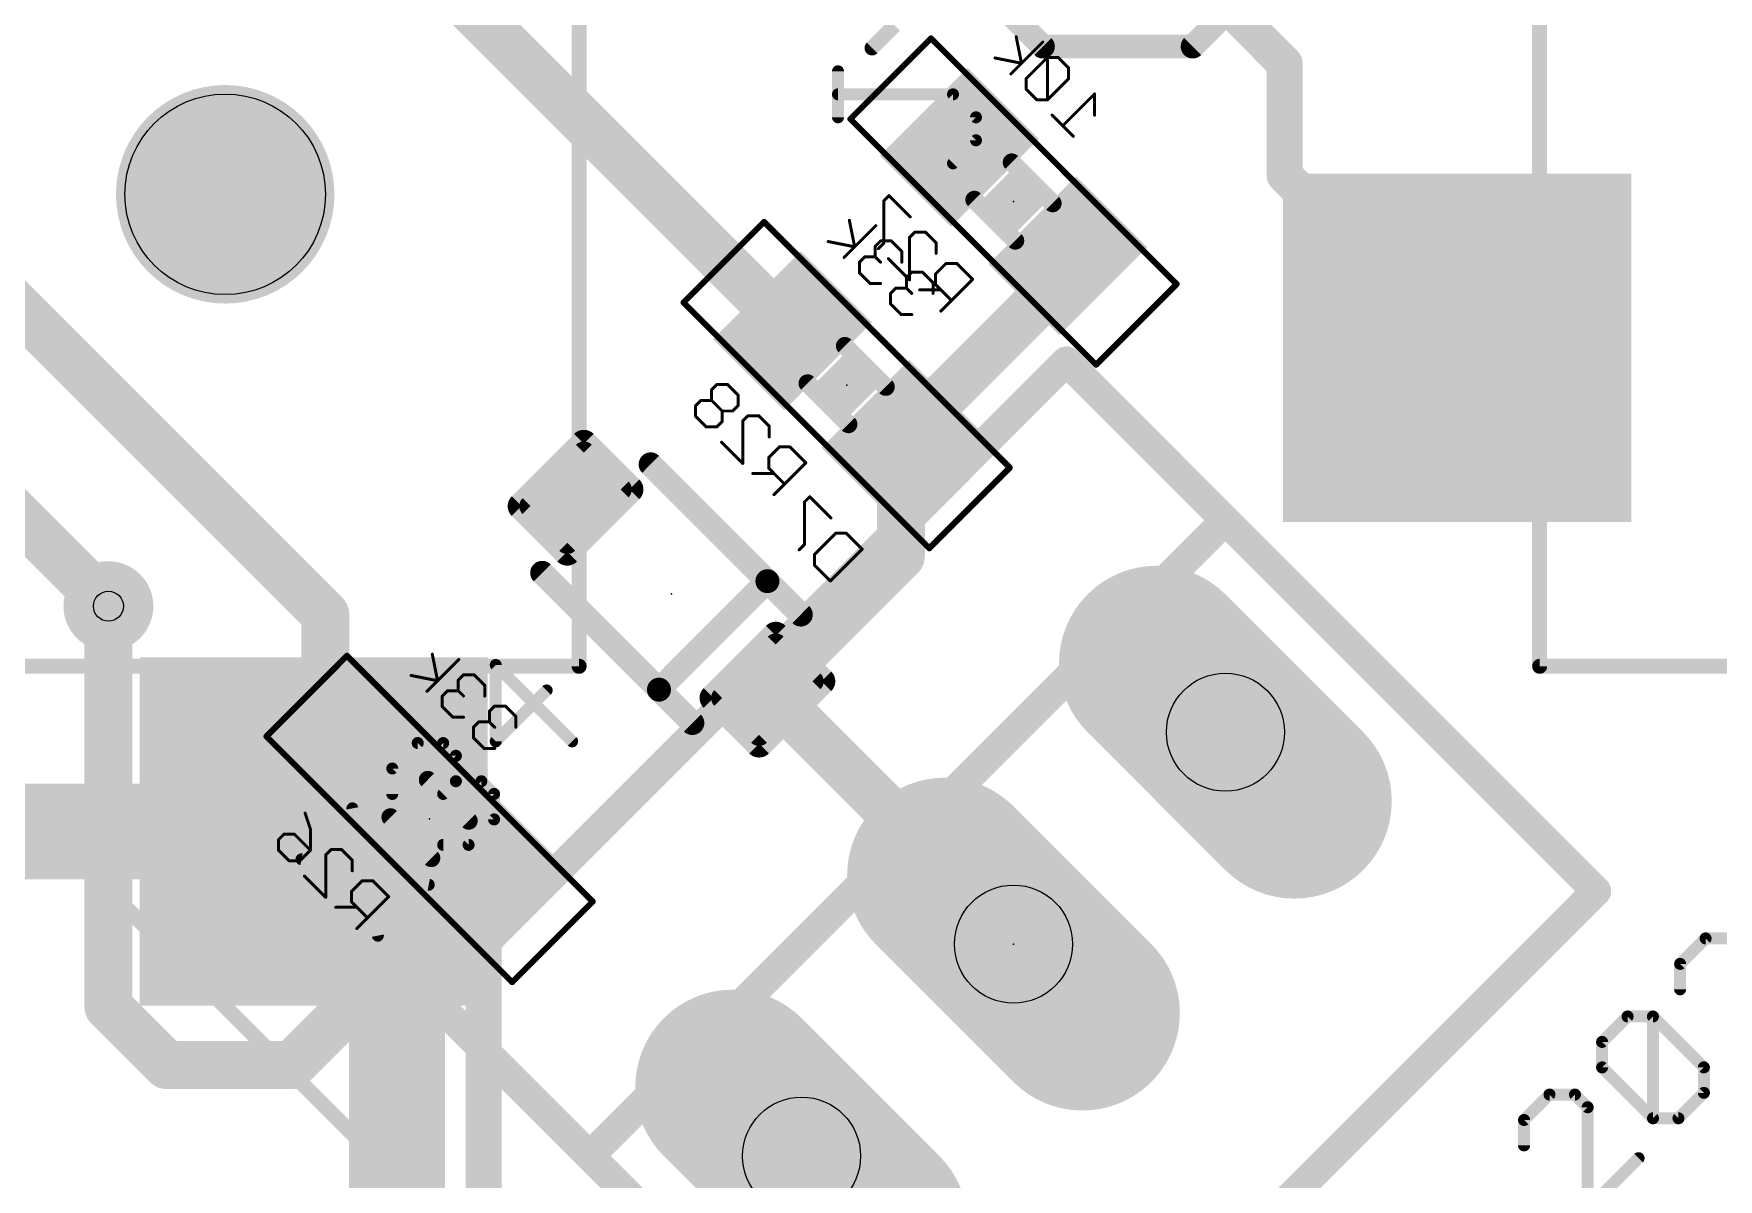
# Model space of a CAD drawing. Extents: x -76 to 580, y -41 to 95.
# Drawn here: x 96.66 to 110.94, y 14.09 to 23.8 of the extents above; entities that cross this region are included whole.
import ezdxf

# ---------------------------------------------------------------- set-up
doc = ezdxf.new("R2010")
doc.units = 0
for name, color, linetype in [('1', 22, 'CONTINUOUS'), ('16', 175, 'CONTINUOUS'), ('17', 82, 'CONTINUOUS'), ('18', 82, 'CONTINUOUS'), ('20', 7, 'CONTINUOUS'), ('21', 32, 'CONTINUOUS'), ('23', 7, 'CONTINUOUS'), ('24', 7, 'CONTINUOUS'), ('25', 253, 'CONTINUOUS'), ('26', 253, 'CONTINUOUS'), ('27', 253, 'CONTINUOUS'), ('28', 253, 'CONTINUOUS'), ('29', 253, 'CONTINUOUS'), ('30', 253, 'CONTINUOUS'), ('31', 253, 'CONTINUOUS'), ('32', 253, 'CONTINUOUS'), ('36', 253, 'CONTINUOUS'), ('40', 175, 'CONTINUOUS'), ('44', 253, 'CONTINUOUS'), ('51', 53, 'CONTINUOUS'), ('52', 253, 'CONTINUOUS')]:
    doc.layers.add(name, color=color, linetype=linetype)

# ---------------------------------------------------------------- blocks, each defined once
blk = doc.blocks.new('RECT100800X132800R30')
at = {"const_width": 0.0945}
blk.add_lwpolyline([(0.2677, -0.3205), (0.2677, 0.3205, 0.4142), (0.2205, 0.3678), (-0.2205, 0.3678, 0.4142), (-0.2677, 0.3205), (-0.2677, -0.3205, 0.4142), (-0.2205, -0.3678), (0.2205, -0.3678, 0.4142)], format="xyb", close=True, dxfattribs=at)
blk.add_solid([(-0.2441, -0.3441), (0.2441, -0.3441), (-0.2441, 0.3441), (0.2441, 0.3441)])
blk = doc.blocks.new('RECT125184X157184R30')
at = {"const_width": 0.1174}
blk.add_lwpolyline([(0.3325, -0.3738), (0.3325, 0.3738, 0.4142), (0.2738, 0.4325), (-0.2738, 0.4325, 0.4142), (-0.3325, 0.3738), (-0.3325, -0.3738, 0.4142), (-0.2738, -0.4325), (0.2738, -0.4325, 0.4142)], format="xyb", close=True, dxfattribs=at)
blk.add_solid([(-0.2992, -0.3992), (0.2992, -0.3992), (-0.2992, 0.3992), (0.2992, 0.3992)])
blk = doc.blocks.new('RECT')
blk.add_solid([(-0.5, -0.5), (0.5, -0.5), (-0.5, 0.5), (0.5, 0.5)])
blk = doc.blocks.new('LONGP100')
at = {"const_width": 1}
blk.add_lwpolyline([(-0.5, 0), (0.5, 0)], dxfattribs=at)
at = {"const_width": 0.5}
for points in [[(-0.5, 0.25, 1), (-0.5, -0.25)], [(0.5, -0.25, 1), (0.5, 0.25)]]:
    blk.add_lwpolyline(points, format="xyb", dxfattribs=at)
blk = doc.blocks.new('ROUNDV')
at = {"const_width": 0.5}
blk.add_lwpolyline([(0, -0.25, 1), (0, 0.25, 1), (0, -0.25)], format="xyb", dxfattribs=at)

msp = doc.modelspace()

# ---------------------------------------------------------------- linework, layer by layer
at = {"layer": '1'}
for points, const_width in [([(107.2681, 23.5494), (105.8539, 24.9637)], 0.3048), ([(107.2681, 22.603), (107.2681, 23.5494)], 0.3048), ([(108.73, 21.1411), (107.2681, 22.603)], 0.3048), ([(97.2979, 18.9505), (95.2949, 20.9534)], 0.4064), ([(99.0378, 17.0411), (94.8232, 17.0411)], 0.8128), ([(99.7449, 17.0411), (99.0378, 17.0411)], 0.8128), ([(99.7449, 13.5336), (99.7449, 17.0411)], 0.8128)]:
    msp.add_lwpolyline(points, dxfattribs=dict(at, const_width=const_width))
for points, const_width in [([(107.3443, 23.5494, 1), (107.1919, 23.5494)], 0.1524), ([(107.2142, 23.4956, 1), (107.322, 23.6033)], 0.1524), ([(107.322, 22.6569, 1), (107.2142, 22.5491)], 0.1524), ([(107.1919, 22.603, 1), (107.3443, 22.603)], 0.1524), ([(108.6761, 21.0872, 1), (108.7839, 21.195)], 0.1524), ([(97.226, 18.8786, 1), (97.3697, 19.0223)], 0.2032), ([(99.0378, 17.2443, 1), (99.0378, 16.8379)], 0.4064), ([(99.0378, 16.8379, 1), (99.0378, 17.2443)], 0.4064), ([(99.9481, 17.0411, 1), (99.5417, 17.0411)], 0.4064), ([(99.7449, 16.8379, 1), (99.7449, 17.2443)], 0.4064)]:
    msp.add_lwpolyline(points, format="xyb", dxfattribs=dict(at, const_width=const_width))
at = {"layer": '16'}
for points, const_width in [([(99.1364, 18.8798), (91.2804, 26.7357)], 0.4064), ([(99.4899, 24.8902), (103.0962, 21.2839)], 0.4064), ([(105.4296, 21.7789), (105.4296, 21.9203)], 0.4064), ([(104.0154, 20.3647), (105.4296, 21.7789)], 0.4064), ([(104.0154, 19.3747), (104.0154, 20.3647)], 0.4064), ([(102.884, 18.2433), (104.0154, 19.3747)], 0.4064), ([(97.2979, 15.5563), (97.2979, 18.9505)], 0.4064), ([(99.1364, 18.0312), (99.1364, 18.8798)], 0.4064), ([(104.97, 16.1574), (102.884, 18.2433)], 0.4064), ([(99.5606, 17.607), (99.1364, 18.0312)], 0.4064), ([(100.4799, 16.6877), (98.8535, 15.0614)], 0.4064), ([(100.4799, 6.0104), (100.4799, 16.6877)], 0.3048), ([(104.97, 16.0867), (104.97, 16.1574)], 0.4064), ([(97.7929, 15.0614), (97.2979, 15.5563)], 0.4064), ([(98.8535, 15.0614), (97.7929, 15.0614)], 0.4064), ([(101.2577, 12.3744), (103.1739, 14.2906)], 0.3048)]:
    msp.add_lwpolyline(points, dxfattribs=dict(at, const_width=const_width))
for points, const_width in [([(105.5312, 21.9203, 1), (105.328, 21.9203)], 0.2032), ([(105.328, 21.7789, 1), (105.5312, 21.7789)], 0.2032), ([(105.5015, 21.707, 1), (105.3578, 21.8507)], 0.2032), ([(103.0243, 21.2121, 1), (103.168, 21.3558)], 0.2032), ([(104.117, 20.3647, 1), (103.9138, 20.3647)], 0.2032), ([(103.9436, 20.4365, 1), (104.0873, 20.2928)], 0.2032), ([(104.0872, 19.3029, 1), (103.9436, 19.4466)], 0.2032), ([(103.9138, 19.3747, 1), (104.117, 19.3747)], 0.2032), ([(97.3995, 18.9505, 1), (97.1963, 18.9505)], 0.2032), ([(99.238, 18.8798, 1), (99.0348, 18.8798)], 0.2032), ([(99.0645, 18.8079, 1), (99.2082, 18.9516)], 0.2032), ([(102.9559, 18.3152, 1), (102.8122, 18.1715)], 0.2032), ([(102.8122, 18.3152, 1), (102.9559, 18.1715)], 0.2032), ([(99.2082, 18.1031, 1), (99.0645, 17.9594)], 0.2032), ([(99.0348, 18.0312, 1), (99.238, 18.0312)], 0.2032), ([(99.4888, 17.5351, 1), (99.6325, 17.6788)], 0.2032), ([(100.5517, 16.6159, 1), (100.408, 16.7596)], 0.2032), ([(100.5561, 16.6877, 1), (100.4037, 16.6877)], 0.1524), ([(105.0716, 16.1574, 1), (104.8684, 16.1574)], 0.2032), ([(104.8982, 16.0855, 1), (105.0418, 16.2292)], 0.2032), ([(104.8684, 16.0867, 1), (105.0716, 16.0867)], 0.2032), ([(97.3697, 15.6282, 1), (97.226, 15.4845)], 0.2032), ([(97.1963, 15.5563, 1), (97.3995, 15.5563)], 0.2032), ([(97.7929, 15.163, 1), (97.7929, 14.9598)], 0.2032), ([(97.721, 14.9895, 1), (97.8647, 15.1332)], 0.2032), ([(98.7817, 15.1332, 1), (98.9254, 14.9895)], 0.2032), ([(98.8535, 14.9598, 1), (98.8535, 15.163)], 0.2032), ([(103.2278, 14.2367, 1), (103.1201, 14.3445)], 0.1524)]:
    msp.add_lwpolyline(points, format="xyb", dxfattribs=dict(at, const_width=const_width))
at = {"layer": '20'}
msp.add_circle((98.2878, 22.4411), 0.85, dxfattribs=at)
at = {"layer": '21', "const_width": 0.254}
for points in [[(100.0309, 15.6377), (105.419, 21.0258)], [(105.419, 21.0258), (106.7661, 19.6788)], [(101.3779, 14.2906), (106.7661, 19.6788)], [(106.7661, 19.6788), (109.9091, 16.5357)], [(109.9091, 16.5357), (104.521, 11.1475)], [(101.3779, 14.2906), (100.0309, 15.6377)], [(104.521, 11.1475), (101.3779, 14.2906)]]:
    msp.add_lwpolyline(points, dxfattribs=at)
at = {"layer": '21', "const_width": 0.127}
for points in [[(105.4639, 21.0707, 1), (105.3741, 20.9809)], [(105.4639, 20.9809, 1), (105.3741, 21.0707)], [(106.811, 19.7237, 1), (106.7211, 19.6339)], [(106.811, 19.6339, 1), (106.7211, 19.7237)], [(106.7211, 19.6339, 1), (106.811, 19.7237)], [(109.954, 16.4908, 1), (109.8642, 16.5806)], [(109.8642, 16.4908, 1), (109.954, 16.5806)], [(100.0758, 15.6826, 1), (99.986, 15.5928)], [(99.986, 15.6826, 1), (100.0758, 15.5928)], [(101.4228, 14.3355, 1), (101.333, 14.2457)], [(101.333, 14.3355, 1), (101.4228, 14.2457)], [(101.333, 14.2457, 1), (101.4228, 14.3355)]]:
    msp.add_lwpolyline(points, format="xyb", dxfattribs=at)
at = {"layer": '23'}
msp.add_point((104.97, 16.0867), dxfattribs=at)
at = {"layer": '24'}
for p in [(104.97, 22.3799), (103.5558, 20.8243), (102.0709, 19.0565), (100.0203, 17.1473)]:
    msp.add_point(p, dxfattribs=at)
at = {"layer": '25'}
for points, const_width in [([(103.7709, 23.681), (103.9616, 23.8716)], 0.127), ([(103.4826, 23.0935), (103.4826, 23.4833)], 0.1016), ([(104.4571, 23.2884), (103.4826, 23.2884)], 0.1016), ([(104.652, 23.0935), (104.4571, 23.2884)], 0.1016), ([(104.652, 22.8986), (104.652, 23.0935)], 0.1016), ([(104.4571, 22.7037), (104.652, 22.8986)], 0.1016), ([(101.2284, 17.8051), (100.5813, 18.4522)], 0.1016), ([(100.5813, 18.4522), (100.5813, 17.8051)], 0.1016), ([(100.5813, 17.8051), (101.0127, 18.2365)], 0.1016), ([(99.7041, 17.575), (99.9198, 17.7907)], 0.1016), ([(99.9198, 17.7907), (100.1355, 17.7907)], 0.1016), ([(100.1355, 17.7907), (100.2434, 17.6829)], 0.1016), ([(100.2434, 17.6829), (100.2434, 17.4672)], 0.1016), ([(99.7041, 17.3593), (99.7041, 17.575)], 0.1016), ([(100.2434, 17.4672), (100.1355, 17.3593)], 0.1016), ([(100.2434, 17.4672), (100.4591, 17.4672)], 0.1016), ([(100.4591, 17.4672), (100.5669, 17.3593)], 0.1016), ([(99.3661, 17.2371), (99.5818, 16.1585)], 0.1016), ([(100.5669, 17.3593), (100.5669, 17.1436)], 0.1016), ([(100.5669, 17.1436), (100.3512, 16.9279)], 0.1016), ([(98.9347, 16.8056), (100.0133, 16.5899)], 0.1016), ([(100.3512, 16.9279), (100.1355, 16.9279)], 0.1016)]:
    msp.add_lwpolyline(points, dxfattribs=dict(at, const_width=const_width))
for points, const_width in [([(103.7485, 23.7034, 1), (103.7934, 23.6585)], 0.0635), ([(103.508, 23.4833, 1), (103.4572, 23.4833)], 0.0508), ([(103.4826, 23.3138, 1), (103.4826, 23.263)], 0.0508), ([(104.4751, 23.3064, 1), (104.4392, 23.2705)], 0.0508), ([(104.4571, 23.263, 1), (104.4571, 23.3138)], 0.0508), ([(104.6774, 23.0935, 1), (104.6266, 23.0935)], 0.0508), ([(104.6341, 23.0756, 1), (104.67, 23.1115)], 0.0508), ([(103.4572, 23.0935, 1), (103.508, 23.0935)], 0.0508), ([(104.6266, 22.8986, 1), (104.6774, 22.8986)], 0.0508), ([(104.67, 22.8807, 1), (104.6341, 22.9166)], 0.0508), ([(104.4392, 22.7217, 1), (104.4751, 22.6858)], 0.0508), ([(100.5993, 18.4702, 1), (100.5633, 18.4343)], 0.0508), ([(100.6067, 18.4522, 1), (100.5559, 18.4522)], 0.0508), ([(101.0307, 18.2186, 1), (100.9948, 18.2545)], 0.0508), ([(99.9198, 17.8161, 1), (99.9198, 17.7653)], 0.0508), ([(99.9377, 17.7728, 1), (99.9018, 17.8087)], 0.0508), ([(100.1535, 17.8087, 1), (100.1175, 17.7728)], 0.0508), ([(100.1355, 17.7653, 1), (100.1355, 17.8161)], 0.0508), ([(100.2688, 17.6829, 1), (100.218, 17.6829)], 0.0508), ([(100.2254, 17.6649, 1), (100.2613, 17.7008)], 0.0508), ([(100.5633, 17.8231, 1), (100.5993, 17.7871)], 0.0508), ([(100.5559, 17.8051, 1), (100.6067, 17.8051)], 0.0508), ([(101.2105, 17.7871, 1), (101.2464, 17.8231)], 0.0508), ([(99.7295, 17.575, 1), (99.6787, 17.575)], 0.0508), ([(99.6861, 17.593, 1), (99.722, 17.5571)], 0.0508), ([(100.2434, 17.4926, 1), (100.2434, 17.4418)], 0.0508), ([(100.218, 17.4672, 1), (100.2688, 17.4672)], 0.0508), ([(100.2613, 17.4492, 1), (100.2254, 17.4851)], 0.0508), ([(100.477, 17.4851, 1), (100.4411, 17.4492)], 0.0508), ([(100.4591, 17.4418, 1), (100.4591, 17.4926)], 0.0508), ([(99.391, 17.242, 1), (99.3412, 17.2321)], 0.0508), ([(99.6787, 17.3593, 1), (99.7295, 17.3593)], 0.0508), ([(100.1175, 17.3773, 1), (100.1535, 17.3413)], 0.0508), ([(100.5923, 17.3593, 1), (100.5415, 17.3593)], 0.0508), ([(100.549, 17.3413, 1), (100.5849, 17.3773)], 0.0508), ([(100.5415, 17.1436, 1), (100.5923, 17.1436)], 0.0508), ([(100.5849, 17.1256, 1), (100.549, 17.1616)], 0.0508), ([(98.9397, 16.8306, 1), (98.9297, 16.7807)], 0.0508), ([(100.1355, 16.9533, 1), (100.1355, 16.9025)], 0.0508), ([(100.3332, 16.9458, 1), (100.3692, 16.9099)], 0.0508), ([(100.3512, 16.9025, 1), (100.3512, 16.9533)], 0.0508), ([(100.0083, 16.565, 1), (100.0182, 16.6148)], 0.0508), ([(99.5569, 16.1535, 1), (99.6068, 16.1635)], 0.0508)]:
    msp.add_lwpolyline(points, format="xyb", dxfattribs=dict(at, const_width=const_width))
at = {"layer": '26', "const_width": 0.0254}
for points in [[(103.9146, 22.43), (103.8697, 22.3851)], [(104.0943, 22.2502), (103.9146, 22.43)], [(103.8697, 22.3851), (103.8697, 22.0256)], [(103.8697, 22.0256), (103.8247, 21.9806)], [(104.0893, 22.0755), (104.1343, 22.1205)], [(104.0893, 21.716), (104.0893, 22.0755)], [(104.1343, 22.1205), (104.2241, 22.1205)], [(104.2241, 22.1205), (104.314, 22.0306)], [(104.314, 22.0306), (104.314, 21.9407)], [(103.9096, 21.8958), (104.0893, 21.716)], [(104.3989, 21.8559), (104.309, 21.766)], [(104.4887, 21.8559), (104.3989, 21.8559)], [(104.6236, 21.721), (104.4887, 21.8559)], [(104.309, 21.766), (104.309, 21.6761)], [(104.3539, 21.4514), (104.6236, 21.721)], [(104.3539, 21.6312), (104.1742, 21.6312)], [(104.309, 21.6761), (104.4438, 21.5413)], [(102.3206, 20.6946), (102.2757, 20.6497)], [(102.4105, 20.6946), (102.3206, 20.6946)], [(102.4554, 20.8294), (102.4105, 20.7845)], [(102.4105, 20.7845), (102.4105, 20.6946)], [(102.5004, 20.6047), (102.4105, 20.6946)], [(102.5453, 20.8294), (102.4554, 20.8294)], [(102.6352, 20.7396), (102.5453, 20.8294)], [(102.6352, 20.6497), (102.6352, 20.7396)], [(102.2757, 20.6497), (102.2757, 20.5598)], [(102.2757, 20.5598), (102.3656, 20.4699)], [(102.5004, 20.5149), (102.5004, 20.6047)], [(102.5004, 20.6047), (102.5903, 20.6047)], [(102.5903, 20.6047), (102.6352, 20.6497)], [(102.6751, 20.5199), (102.72, 20.5648)], [(102.72, 20.5648), (102.8099, 20.5648)], [(102.8099, 20.5648), (102.8998, 20.4749)], [(102.3656, 20.4699), (102.4554, 20.4699)], [(102.4554, 20.4699), (102.5004, 20.5149)], [(102.6751, 20.1604), (102.6751, 20.5199)], [(102.8998, 20.4749), (102.8998, 20.3851)], [(102.4953, 20.3401), (102.6751, 20.1604)], [(102.9846, 20.3002), (102.8948, 20.2103)], [(103.0745, 20.3002), (102.9846, 20.3002)], [(103.2093, 20.1654), (103.0745, 20.3002)], [(102.8948, 20.2103), (102.8948, 20.1205)], [(102.9397, 19.8958), (103.2093, 20.1654)], [(102.9397, 20.0755), (102.7599, 20.0755)], [(102.8948, 20.1205), (103.0296, 19.9856)], [(103.2432, 19.8783), (103.1982, 19.8333)], [(103.4229, 19.6985), (103.2432, 19.8783)], [(103.1982, 19.8333), (103.1982, 19.4738)], [(103.2831, 19.389), (103.4628, 19.5687)], [(103.4628, 19.5687), (103.5527, 19.5687)], [(103.5527, 19.5687), (103.6875, 19.4339)], [(103.1982, 19.4738), (103.1533, 19.4289)], [(103.6875, 19.4339), (103.4179, 19.1643)], [(103.2831, 19.2991), (103.2831, 19.389)], [(103.4179, 19.1643), (103.2831, 19.2991)], [(98.9648, 17.1974), (99.0098, 17.0626)], [(98.7401, 16.9727), (98.7851, 17.0177)], [(98.7851, 17.0177), (98.875, 17.0177)], [(98.875, 17.0177), (99.0098, 16.8828)], [(99.0098, 17.0626), (99.0098, 16.8828)], [(98.7401, 16.8828), (98.7401, 16.9727)], [(98.83, 16.793), (98.7401, 16.8828)], [(99.0098, 16.8828), (98.9199, 16.793)], [(99.1396, 16.8429), (99.1845, 16.8879)], [(99.1396, 16.4834), (99.1396, 16.8429)], [(99.1845, 16.8879), (99.2744, 16.8879)], [(99.2744, 16.8879), (99.3643, 16.798)], [(98.9199, 16.793), (98.83, 16.793)], [(99.3643, 16.798), (99.3643, 16.7081)], [(98.9598, 16.6632), (99.1396, 16.4834)], [(99.4491, 16.6233), (99.3592, 16.5334)], [(99.539, 16.6233), (99.4491, 16.6233)], [(99.6738, 16.4885), (99.539, 16.6233)], [(99.3592, 16.5334), (99.3592, 16.4435)], [(99.3592, 16.4435), (99.494, 16.3087)], [(99.4042, 16.2188), (99.6738, 16.4885)], [(99.4042, 16.3986), (99.2244, 16.3986)]]:
    msp.add_lwpolyline(points, dxfattribs=at)
at = {"layer": '26', "const_width": 0.0127}
for points in [[(103.9191, 22.4345, 1), (103.9101, 22.4255)], [(103.9191, 22.4255, 1), (103.9101, 22.4345)], [(103.876, 22.3851, 1), (103.8633, 22.3851)], [(103.8652, 22.3896, 1), (103.8741, 22.3806)], [(104.0899, 22.2458, 1), (104.0988, 22.2547)], [(103.8202, 21.9851, 1), (103.8292, 21.9761)], [(103.8633, 22.0256, 1), (103.876, 22.0256)], [(103.8741, 22.0211, 1), (103.8652, 22.03)], [(104.0848, 22.08, 1), (104.0938, 22.071)], [(104.0957, 22.0755, 1), (104.083, 22.0755)], [(104.1343, 22.1268, 1), (104.1343, 22.1141)], [(104.1387, 22.116, 1), (104.1298, 22.125)], [(104.2286, 22.125, 1), (104.2196, 22.116)], [(104.2241, 22.1141, 1), (104.2241, 22.1268)], [(104.3204, 22.0306, 1), (104.3077, 22.0306)], [(104.3095, 22.0261, 1), (104.3185, 22.0351)], [(103.914, 21.9003, 1), (103.9051, 21.8913)], [(104.3077, 21.9407, 1), (104.3204, 21.9407)], [(104.3989, 21.8622, 1), (104.3989, 21.8495)], [(104.4033, 21.8514, 1), (104.3944, 21.8603)], [(104.4932, 21.8603, 1), (104.4842, 21.8514)], [(104.4887, 21.8495, 1), (104.4887, 21.8622)], [(104.083, 21.716, 1), (104.0957, 21.716)], [(104.0848, 21.7115, 1), (104.0938, 21.7205)], [(104.3153, 21.766, 1), (104.3026, 21.766)], [(104.3045, 21.7705, 1), (104.3135, 21.7615)], [(104.628, 21.7166, 1), (104.6191, 21.7255)], [(104.6191, 21.7166, 1), (104.628, 21.7255)], [(104.1742, 21.6375, 1), (104.1742, 21.6248)], [(104.3135, 21.6806, 1), (104.3045, 21.6716)], [(104.3026, 21.6761, 1), (104.3153, 21.6761)], [(104.3539, 21.6248, 1), (104.3539, 21.6375)], [(104.3494, 21.4559, 1), (104.3584, 21.4469)], [(104.4393, 21.5368, 1), (104.4483, 21.5458)], [(102.3206, 20.701, 1), (102.3206, 20.6883)], [(102.3251, 20.6901, 1), (102.3161, 20.6991)], [(102.4168, 20.7845, 1), (102.4041, 20.7845)], [(102.406, 20.789, 1), (102.415, 20.78)], [(102.415, 20.6991, 1), (102.406, 20.6901)], [(102.4105, 20.6883, 1), (102.4105, 20.701)], [(102.4554, 20.8358, 1), (102.4554, 20.8231)], [(102.4599, 20.8249, 1), (102.4509, 20.8339)], [(102.5498, 20.8339, 1), (102.5408, 20.8249)], [(102.5453, 20.8231, 1), (102.5453, 20.8358)], [(102.6415, 20.7396, 1), (102.6288, 20.7396)], [(102.6307, 20.7351, 1), (102.6397, 20.744)], [(102.282, 20.6497, 1), (102.2693, 20.6497)], [(102.2712, 20.6542, 1), (102.2802, 20.6452)], [(102.2802, 20.5643, 1), (102.2712, 20.5553)], [(102.2693, 20.5598, 1), (102.282, 20.5598)], [(102.4041, 20.6946, 1), (102.4168, 20.6946)], [(102.5004, 20.6111, 1), (102.5004, 20.5984)], [(102.5067, 20.6047, 1), (102.494, 20.6047)], [(102.4959, 20.6002, 1), (102.5049, 20.6092)], [(102.5858, 20.6092, 1), (102.5947, 20.6002)], [(102.5903, 20.5984, 1), (102.5903, 20.6111)], [(102.6288, 20.6497, 1), (102.6415, 20.6497)], [(102.6397, 20.6452, 1), (102.6307, 20.6542)], [(102.72, 20.5712, 1), (102.72, 20.5585)], [(102.7245, 20.5603, 1), (102.7156, 20.5693)], [(102.8144, 20.5693, 1), (102.8054, 20.5603)], [(102.8099, 20.5585, 1), (102.8099, 20.5712)], [(102.3656, 20.4763, 1), (102.3656, 20.4636)], [(102.3611, 20.4654, 1), (102.37, 20.4744)], [(102.4509, 20.4744, 1), (102.4599, 20.4654)], [(102.4554, 20.4636, 1), (102.4554, 20.4763)], [(102.494, 20.5149, 1), (102.5067, 20.5149)], [(102.5049, 20.5104, 1), (102.4959, 20.5193)], [(102.6706, 20.5244, 1), (102.6796, 20.5154)], [(102.6814, 20.5199, 1), (102.6688, 20.5199)], [(102.9061, 20.4749, 1), (102.8935, 20.475)], [(102.8953, 20.4705, 1), (102.9043, 20.4794)], [(102.4998, 20.3446, 1), (102.4909, 20.3356)], [(102.8934, 20.3851, 1), (102.9061, 20.3851)], [(102.9846, 20.3066, 1), (102.9846, 20.2939)], [(102.9891, 20.2957, 1), (102.9802, 20.3047)], [(103.079, 20.3047, 1), (103.07, 20.2957)], [(103.0745, 20.2939, 1), (103.0745, 20.3066)], [(102.6688, 20.1604, 1), (102.6814, 20.1604)], [(102.6706, 20.1559, 1), (102.6796, 20.1649)], [(102.9011, 20.2103, 1), (102.8884, 20.2103)], [(102.8903, 20.2148, 1), (102.8993, 20.2059)], [(103.2138, 20.1609, 1), (103.2049, 20.1699)], [(103.2049, 20.1609, 1), (103.2138, 20.1699)], [(102.7599, 20.0819, 1), (102.7599, 20.0692)], [(102.8993, 20.125, 1), (102.8903, 20.116)], [(102.8884, 20.1205, 1), (102.9011, 20.1205)], [(102.9397, 20.0692, 1), (102.9397, 20.0819)], [(103.0251, 19.9812, 1), (103.0341, 19.9901)], [(102.9352, 19.9003, 1), (102.9442, 19.8913)], [(103.2477, 19.8828, 1), (103.2387, 19.8738)], [(103.2477, 19.8738, 1), (103.2387, 19.8828)], [(103.2046, 19.8333, 1), (103.1919, 19.8333)], [(103.1938, 19.8378, 1), (103.2027, 19.8289)], [(103.4184, 19.694, 1), (103.4274, 19.703)], [(103.4628, 19.5751, 1), (103.4628, 19.5624)], [(103.4673, 19.5642, 1), (103.4584, 19.5732)], [(103.5572, 19.5732, 1), (103.5482, 19.5642)], [(103.5527, 19.5624, 1), (103.5527, 19.5751)], [(103.1488, 19.4334, 1), (103.1578, 19.4244)], [(103.1919, 19.4738, 1), (103.2046, 19.4738)], [(103.2027, 19.4693, 1), (103.1938, 19.4783)], [(103.692, 19.4294, 1), (103.6831, 19.4384)], [(103.6831, 19.4294, 1), (103.692, 19.4384)], [(103.2894, 19.389, 1), (103.2767, 19.389)], [(103.2786, 19.3935, 1), (103.2876, 19.3845)], [(103.2876, 19.3036, 1), (103.2786, 19.2946)], [(103.2767, 19.2991, 1), (103.2894, 19.2991)], [(103.4134, 19.1688, 1), (103.4224, 19.1598)], [(103.4134, 19.1598, 1), (103.4224, 19.1688)], [(98.9709, 17.1994, 1), (98.9588, 17.1954)], [(98.7851, 17.024, 1), (98.7851, 17.0113)], [(98.7896, 17.0132, 1), (98.7806, 17.0221)], [(98.8795, 17.0221, 1), (98.8705, 17.0132)], [(98.875, 17.0113, 1), (98.875, 17.024)], [(99.0161, 17.0626, 1), (99.0034, 17.0626)], [(99.0038, 17.0606, 1), (99.0158, 17.0646)], [(98.7465, 16.9727, 1), (98.7338, 16.9727)], [(98.7357, 16.9772, 1), (98.7446, 16.9682)], [(98.7446, 16.8873, 1), (98.7357, 16.8783)], [(98.7338, 16.8828, 1), (98.7465, 16.8828)], [(99.0034, 16.8828, 1), (99.0161, 16.8828)], [(99.0143, 16.8783, 1), (99.0053, 16.8873)], [(99.0053, 16.8783, 1), (99.0143, 16.8873)], [(99.1459, 16.8429, 1), (99.1332, 16.8429)], [(99.1351, 16.8474, 1), (99.1441, 16.8384)], [(99.1845, 16.8942, 1), (99.1845, 16.8815)], [(99.189, 16.8834, 1), (99.18, 16.8924)], [(99.2789, 16.8924, 1), (99.2699, 16.8834)], [(99.2744, 16.8815, 1), (99.2744, 16.8942)], [(98.83, 16.7993, 1), (98.83, 16.7866)], [(98.8255, 16.7885, 1), (98.8345, 16.7974)], [(98.9154, 16.7974, 1), (98.9244, 16.7885)], [(98.9199, 16.7866, 1), (98.9199, 16.7993)], [(99.3706, 16.798, 1), (99.3579, 16.798)], [(99.3579, 16.7081, 1), (99.3706, 16.7081)], [(99.3598, 16.7935, 1), (99.3688, 16.8025)], [(98.9643, 16.6677, 1), (98.9553, 16.6587)], [(99.4491, 16.6296, 1), (99.4491, 16.6169)], [(99.4536, 16.6188, 1), (99.4446, 16.6278)], [(99.5435, 16.6278, 1), (99.5345, 16.6188)], [(99.539, 16.6169, 1), (99.539, 16.6296)], [(99.1332, 16.4834, 1), (99.1459, 16.4834)], [(99.1351, 16.4789, 1), (99.1441, 16.4879)], [(99.3547, 16.5379, 1), (99.3637, 16.5289)], [(99.3637, 16.448, 1), (99.3547, 16.439)], [(99.3656, 16.5334, 1), (99.3529, 16.5334)], [(99.3529, 16.4435, 1), (99.3656, 16.4435)], [(99.6783, 16.484, 1), (99.6693, 16.4929)], [(99.6693, 16.484, 1), (99.6783, 16.4929)], [(99.2244, 16.4049, 1), (99.2244, 16.3922)], [(99.4042, 16.3922, 1), (99.4042, 16.4049)], [(99.4896, 16.3042, 1), (99.4985, 16.3132)], [(99.3997, 16.2233, 1), (99.4087, 16.2143)]]:
    msp.add_lwpolyline(points, format="xyb", dxfattribs=at)
at = {"layer": '27', "const_width": 0.1016}
for points in [[(110.6208, 15.9194), (110.8365, 16.1351)], [(110.8365, 16.1351), (111.0522, 16.1351)], [(110.6208, 15.7037), (110.6208, 15.9194)], [(109.9593, 15.2579), (110.175, 15.4736)], [(110.175, 15.4736), (110.3907, 15.4736)], [(110.3907, 15.4736), (110.8222, 15.0422)], [(110.3907, 14.6108), (110.3907, 15.4736)], [(109.9593, 15.0422), (109.9593, 15.2579)], [(110.3907, 14.6108), (109.9593, 15.0422)], [(110.8222, 15.0422), (110.8222, 14.8265)], [(109.5135, 14.8121), (109.2978, 14.5964)], [(109.7292, 14.8121), (109.5135, 14.8121)], [(109.8371, 14.7042), (109.7292, 14.8121)], [(110.8222, 14.8265), (110.6064, 14.6108)], [(109.8371, 13.8414), (109.8371, 14.7042)], [(109.2978, 14.5964), (109.2978, 14.3807)], [(110.6064, 14.6108), (110.3907, 14.6108)], [(110.2685, 14.2728), (109.8371, 13.8414)]]:
    msp.add_lwpolyline(points, dxfattribs=at)
at = {"layer": '27', "const_width": 0.0508}
for points in [[(110.8365, 16.1605, 1), (110.8365, 16.1097)], [(110.8545, 16.1171, 1), (110.8186, 16.1531)], [(110.6462, 15.9194, 1), (110.5954, 15.9194)], [(110.6029, 15.9374, 1), (110.6388, 15.9014)], [(110.5954, 15.7037, 1), (110.6462, 15.7037)], [(110.175, 15.499, 1), (110.175, 15.4482)], [(110.193, 15.4556, 1), (110.1571, 15.4916)], [(110.4087, 15.4916, 1), (110.3728, 15.4556)], [(110.4161, 15.4736, 1), (110.3653, 15.4736)], [(110.3907, 15.4482, 1), (110.3907, 15.499)], [(109.9847, 15.2579, 1), (109.9339, 15.2579)], [(109.9414, 15.2758, 1), (109.9773, 15.2399)], [(109.9339, 15.0422, 1), (109.9847, 15.0422)], [(109.9773, 15.0601, 1), (109.9414, 15.0242)], [(110.8476, 15.0422, 1), (110.7968, 15.0422)], [(110.8042, 15.0242, 1), (110.8401, 15.0601)], [(109.5135, 14.8375, 1), (109.5135, 14.7867)], [(109.5315, 14.7941, 1), (109.4956, 14.83)], [(109.7472, 14.83, 1), (109.7113, 14.7941)], [(109.7292, 14.7867, 1), (109.7292, 14.8375)], [(110.7968, 14.8265, 1), (110.8476, 14.8265)], [(110.8401, 14.8085, 1), (110.8042, 14.8444)], [(109.8625, 14.7042, 1), (109.8117, 14.7042)], [(109.8191, 14.6863, 1), (109.855, 14.7222)], [(109.3232, 14.5964, 1), (109.2724, 14.5964)], [(109.2798, 14.6143, 1), (109.3158, 14.5784)], [(110.3907, 14.6362, 1), (110.3907, 14.5854)], [(110.3653, 14.6108, 1), (110.4161, 14.6108)], [(110.3728, 14.5928, 1), (110.4087, 14.6287)], [(110.5885, 14.6287, 1), (110.6244, 14.5928)], [(110.6064, 14.5854, 1), (110.6064, 14.6362)], [(109.2724, 14.3807, 1), (109.3232, 14.3807)], [(110.2865, 14.2549, 1), (110.2505, 14.2908)]]:
    msp.add_lwpolyline(points, format="xyb", dxfattribs=at)
at = {"layer": '28', "const_width": 0.0254}
for points in [[(104.948, 23.4616), (105.2177, 23.7312)], [(105.0379, 23.5514), (104.993, 23.7761)], [(104.8132, 23.5964), (105.0379, 23.5514)], [(105.2576, 23.6014), (105.0778, 23.4216)], [(105.3475, 23.6014), (105.2576, 23.6014)], [(105.2576, 23.2419), (105.2576, 23.6014)], [(105.4373, 23.5115), (105.3475, 23.6014)], [(105.0778, 23.4216), (105.0778, 23.3318)], [(105.2576, 23.2419), (105.4373, 23.4216)], [(105.4373, 23.4216), (105.4373, 23.5115)], [(105.0778, 23.3318), (105.1677, 23.2419)], [(105.657, 23.2919), (105.3874, 23.0222)], [(105.657, 23.1121), (105.657, 23.2919)], [(105.1677, 23.2419), (105.2576, 23.2419)], [(105.4772, 22.9323), (105.2975, 23.1121)], [(103.5338, 21.9059), (103.8035, 22.1756)], [(103.6237, 21.9958), (103.5788, 22.2205)], [(103.399, 22.0407), (103.6237, 21.9958)], [(103.8434, 22.0458), (103.7984, 22.0008)], [(103.7984, 22.0008), (103.7984, 21.911)], [(103.9333, 22.0458), (103.8434, 22.0458)], [(104.0231, 21.9559), (103.9333, 22.0458)], [(103.7086, 21.911), (103.6636, 21.866)], [(103.6636, 21.866), (103.6636, 21.7761)], [(103.7984, 21.911), (103.7086, 21.911)], [(103.7984, 21.911), (103.8434, 21.866)], [(104.0231, 21.866), (104.0231, 21.9559)], [(103.6636, 21.7761), (103.7535, 21.6863)], [(104.108, 21.7812), (104.063, 21.7362)], [(104.063, 21.7362), (104.063, 21.6464)], [(104.1979, 21.7812), (104.108, 21.7812)], [(104.2877, 21.6913), (104.1979, 21.7812)], [(103.7535, 21.6863), (103.8434, 21.6863)], [(103.9732, 21.6464), (103.9282, 21.6014)], [(103.9282, 21.6014), (103.9282, 21.5115)], [(104.063, 21.6464), (103.9732, 21.6464)], [(104.063, 21.6464), (104.108, 21.6014)], [(104.2877, 21.6014), (104.2877, 21.6913)], [(103.9282, 21.5115), (104.0181, 21.4217)], [(104.0181, 21.4217), (104.108, 21.4217)], [(99.9983, 18.229), (100.2679, 18.4986)], [(100.0882, 18.3188), (100.0432, 18.5435)], [(99.8635, 18.3638), (100.0882, 18.3188)], [(100.3078, 18.3688), (100.2629, 18.3239)], [(100.2629, 18.3239), (100.2629, 18.234)], [(100.3977, 18.3688), (100.3078, 18.3688)], [(100.4876, 18.2789), (100.3977, 18.3688)], [(100.4876, 18.1891), (100.4876, 18.2789)], [(100.173, 18.234), (100.1281, 18.1891)], [(100.1281, 18.1891), (100.1281, 18.0992)], [(100.2629, 18.234), (100.173, 18.234)], [(100.2629, 18.234), (100.3078, 18.1891)], [(100.1281, 18.0992), (100.218, 18.0093)], [(100.218, 18.0093), (100.3078, 18.0093)], [(100.5724, 18.1042), (100.5275, 18.0593)], [(100.5275, 18.0593), (100.5275, 17.9694)], [(100.6623, 18.1042), (100.5724, 18.1042)], [(100.7522, 18.0143), (100.6623, 18.1042)], [(100.7522, 17.9245), (100.7522, 18.0143)], [(100.4376, 17.9694), (100.3927, 17.9245)], [(100.3927, 17.9245), (100.3927, 17.8346)], [(100.5275, 17.9694), (100.4376, 17.9694)], [(100.5275, 17.9694), (100.5724, 17.9245)], [(100.3927, 17.8346), (100.4826, 17.7447)], [(100.4826, 17.7447), (100.5724, 17.7447)]]:
    msp.add_lwpolyline(points, dxfattribs=at)
at = {"layer": '28', "const_width": 0.0127}
for points in [[(104.9992, 23.7774, 1), (104.9868, 23.7749)], [(105.2222, 23.7267, 1), (105.2132, 23.7357)], [(104.8145, 23.6026, 1), (104.812, 23.5901)], [(105.0367, 23.5452, 1), (105.0392, 23.5577)], [(105.2576, 23.6078, 1), (105.2576, 23.5951)], [(105.2639, 23.6014, 1), (105.2512, 23.6014)], [(105.2621, 23.5969, 1), (105.2531, 23.6059)], [(105.352, 23.6059, 1), (105.343, 23.5969)], [(105.3475, 23.5951, 1), (105.3475, 23.6078)], [(104.9436, 23.466, 1), (104.9525, 23.4571)], [(105.0317, 23.5502, 1), (105.0441, 23.5527)], [(105.0733, 23.4261, 1), (105.0823, 23.4172)], [(105.0842, 23.4216, 1), (105.0715, 23.4216)], [(105.4437, 23.5115, 1), (105.431, 23.5115)], [(105.431, 23.4216, 1), (105.4437, 23.4216)], [(105.4329, 23.507, 1), (105.4418, 23.516)], [(105.4418, 23.4172, 1), (105.4329, 23.4261)], [(105.0823, 23.3363, 1), (105.0733, 23.3273)], [(105.0715, 23.3318, 1), (105.0842, 23.3318)], [(105.6634, 23.2919, 1), (105.6507, 23.2919)], [(105.6615, 23.2874, 1), (105.6525, 23.2964)], [(105.1677, 23.2482, 1), (105.1677, 23.2355)], [(105.1632, 23.2374, 1), (105.1722, 23.2464)], [(105.2531, 23.2464, 1), (105.2621, 23.2374)], [(105.2512, 23.2419, 1), (105.2639, 23.2419)], [(105.2576, 23.2355, 1), (105.2576, 23.2482)], [(105.302, 23.1166, 1), (105.293, 23.1076)], [(105.3829, 23.0267, 1), (105.3919, 23.0177)], [(105.6507, 23.1121, 1), (105.6634, 23.1121)], [(105.4728, 22.9279, 1), (105.4817, 22.9368)], [(103.585, 22.2217, 1), (103.5725, 22.2193)], [(103.808, 22.1711, 1), (103.799, 22.18)], [(103.4003, 22.047, 1), (103.3978, 22.0345)], [(103.6175, 21.9946, 1), (103.6299, 21.997)], [(103.6225, 21.9896, 1), (103.625, 22.002)], [(103.7939, 22.0053, 1), (103.8029, 21.9963)], [(103.8048, 22.0008, 1), (103.7921, 22.0008)], [(103.8434, 22.0521, 1), (103.8434, 22.0394)], [(103.8479, 22.0413, 1), (103.8389, 22.0503)], [(103.9377, 22.0503, 1), (103.9288, 22.0413)], [(103.9333, 22.0394, 1), (103.9333, 22.0521)], [(103.5293, 21.9104, 1), (103.5383, 21.9014)], [(103.6591, 21.8705, 1), (103.6681, 21.8615)], [(103.67, 21.866, 1), (103.6573, 21.866)], [(103.7086, 21.9173, 1), (103.7086, 21.9046)], [(103.713, 21.9065, 1), (103.7041, 21.9154)], [(103.8029, 21.9154, 1), (103.7939, 21.9065)], [(103.7921, 21.911, 1), (103.8048, 21.911)], [(103.7984, 21.9046, 1), (103.7984, 21.9173)], [(103.8389, 21.8615, 1), (103.8479, 21.8705)], [(104.0295, 21.9559, 1), (104.0168, 21.9559)], [(104.0168, 21.866, 1), (104.0295, 21.866)], [(104.0186, 21.9514, 1), (104.0276, 21.9604)], [(103.6681, 21.7806, 1), (103.6591, 21.7716)], [(103.6573, 21.7761, 1), (103.67, 21.7761)], [(104.0585, 21.7407, 1), (104.0675, 21.7317)], [(104.0694, 21.7362, 1), (104.0567, 21.7362)], [(104.108, 21.7875, 1), (104.108, 21.7748)], [(104.1125, 21.7767, 1), (104.1035, 21.7857)], [(104.2023, 21.7857, 1), (104.1934, 21.7767)], [(104.1979, 21.7748, 1), (104.1979, 21.7875)], [(103.7535, 21.6926, 1), (103.7535, 21.6799)], [(103.749, 21.6818, 1), (103.758, 21.6907)], [(103.8434, 21.6799, 1), (103.8434, 21.6926)], [(103.9346, 21.6014, 1), (103.9219, 21.6014)], [(103.9237, 21.6059, 1), (103.9327, 21.5969)], [(103.9732, 21.6527, 1), (103.9732, 21.64)], [(103.9776, 21.6419, 1), (103.9687, 21.6508)], [(104.0675, 21.6508, 1), (104.0585, 21.6419)], [(104.0567, 21.6464, 1), (104.0694, 21.6464)], [(104.063, 21.64, 1), (104.063, 21.6527)], [(104.1035, 21.5969, 1), (104.1125, 21.6059)], [(104.2941, 21.6913, 1), (104.2814, 21.6913)], [(104.2814, 21.6014, 1), (104.2941, 21.6014)], [(104.2832, 21.6868, 1), (104.2922, 21.6958)], [(103.9327, 21.516, 1), (103.9237, 21.507)], [(103.9219, 21.5115, 1), (103.9346, 21.5115)], [(104.0181, 21.428, 1), (104.0181, 21.4153)], [(104.0136, 21.4172, 1), (104.0226, 21.4261)], [(104.108, 21.4153, 1), (104.108, 21.428)], [(100.0495, 18.5448, 1), (100.037, 18.5423)], [(100.2724, 18.4941, 1), (100.2634, 18.5031)], [(99.8647, 18.37, 1), (99.8622, 18.3576)], [(100.0819, 18.3176, 1), (100.0944, 18.3201)], [(100.0869, 18.3126, 1), (100.0894, 18.3251)], [(100.2584, 18.3284, 1), (100.2674, 18.3194)], [(100.2692, 18.3239, 1), (100.2566, 18.3239)], [(100.3078, 18.3752, 1), (100.3078, 18.3625)], [(100.3123, 18.3643, 1), (100.3034, 18.3733)], [(100.4022, 18.3733, 1), (100.3932, 18.3643)], [(100.3977, 18.3625, 1), (100.3977, 18.3752)], [(100.4939, 18.2789, 1), (100.4813, 18.2789)], [(100.4831, 18.2744, 1), (100.4921, 18.2834)], [(99.9938, 18.2335, 1), (100.0028, 18.2245)], [(100.1344, 18.1891, 1), (100.1217, 18.1891)], [(100.1236, 18.1935, 1), (100.1326, 18.1846)], [(100.173, 18.2403, 1), (100.173, 18.2276)], [(100.1775, 18.2295, 1), (100.1685, 18.2385)], [(100.2674, 18.2385, 1), (100.2584, 18.2295)], [(100.2566, 18.234, 1), (100.2692, 18.234)], [(100.2629, 18.2276, 1), (100.2629, 18.2403)], [(100.3034, 18.1846, 1), (100.3123, 18.1935)], [(100.4812, 18.1891, 1), (100.4939, 18.1891)], [(100.1326, 18.1037, 1), (100.1236, 18.0947)], [(100.1217, 18.0992, 1), (100.1344, 18.0992)], [(100.218, 18.0157, 1), (100.218, 18.0029)], [(100.2135, 18.0048, 1), (100.2225, 18.0138)], [(100.3078, 18.0029, 1), (100.3078, 18.0157)], [(100.5339, 18.0593, 1), (100.5212, 18.0593)], [(100.523, 18.0638, 1), (100.532, 18.0548)], [(100.5724, 18.1106, 1), (100.5724, 18.0979)], [(100.5769, 18.0997, 1), (100.568, 18.1087)], [(100.6668, 18.1087, 1), (100.6578, 18.0997)], [(100.6623, 18.0979, 1), (100.6623, 18.1106)], [(100.7586, 18.0143, 1), (100.7459, 18.0143)], [(100.7477, 18.0098, 1), (100.7567, 18.0188)], [(100.399, 17.9245, 1), (100.3863, 17.9245)], [(100.3882, 17.9289, 1), (100.3972, 17.92)], [(100.4376, 17.9757, 1), (100.4376, 17.963)], [(100.4421, 17.9649, 1), (100.4331, 17.9739)], [(100.532, 17.9739, 1), (100.523, 17.9649)], [(100.5212, 17.9694, 1), (100.5339, 17.9694)], [(100.5275, 17.963, 1), (100.5275, 17.9757)], [(100.568, 17.92, 1), (100.5769, 17.9289)], [(100.7459, 17.9245, 1), (100.7585, 17.9245)], [(100.3972, 17.8391, 1), (100.3882, 17.8301)], [(100.3863, 17.8346, 1), (100.399, 17.8346)], [(100.4826, 17.751, 1), (100.4826, 17.7383)], [(100.4781, 17.7402, 1), (100.4871, 17.7492)], [(100.5724, 17.7383, 1), (100.5724, 17.751)]]:
    msp.add_lwpolyline(points, format="xyb", dxfattribs=at)
at = {"layer": '29', "const_width": 0.9262}
msp.add_lwpolyline([(98.2878, 21.978, 1), (98.2878, 22.9042, 1), (98.2878, 21.978)], format="xyb", dxfattribs=at)
at = {"layer": '30', "const_width": 0.9262}
msp.add_lwpolyline([(98.2878, 21.978, 1), (98.2878, 22.9042, 1), (98.2878, 21.978)], format="xyb", dxfattribs=at)
at = {"layer": '40', "const_width": 0.0508}
for points in [[(104.27, 23.763), (103.5869, 23.08)], [(106.3531, 21.6799), (104.27, 23.763)], [(103.5869, 23.08), (105.67, 20.9968)], [(102.8558, 22.2074), (102.1727, 21.5243)], [(104.9389, 20.1243), (102.8558, 22.2074)], [(105.67, 20.9968), (106.3531, 21.6799)], [(102.1727, 21.5243), (104.2558, 19.4412)], [(104.2558, 19.4412), (104.9389, 20.1243)], [(99.3202, 18.5304), (98.6372, 17.8474)], [(101.4034, 16.4473), (99.3202, 18.5304)], [(98.6372, 17.8474), (100.7203, 15.7642)], [(100.7203, 15.7642), (101.4034, 16.4473)]]:
    msp.add_lwpolyline(points, dxfattribs=at)
at = {"layer": '40', "const_width": 0.0254}
for points in [[(104.2789, 23.772, 1), (104.261, 23.754)], [(104.2789, 23.754, 1), (104.261, 23.772)], [(103.5959, 23.0889, 1), (103.5779, 23.071)], [(103.5779, 23.0889, 1), (103.5959, 23.071)], [(102.8647, 22.2164, 1), (102.8468, 22.1984)], [(102.8647, 22.1984, 1), (102.8468, 22.2164)], [(106.3621, 21.6709, 1), (106.3441, 21.6889)], [(106.3441, 21.6709, 1), (106.3621, 21.6889)], [(102.1817, 21.5333, 1), (102.1637, 21.5153)], [(102.1637, 21.5333, 1), (102.1817, 21.5153)], [(105.6611, 21.0058, 1), (105.679, 20.9878)], [(105.6611, 20.9878, 1), (105.679, 21.0058)], [(104.9479, 20.1153, 1), (104.9299, 20.1332)], [(104.9299, 20.1153, 1), (104.9479, 20.1332)], [(104.2468, 19.4502, 1), (104.2648, 19.4322)], [(104.2468, 19.4322, 1), (104.2648, 19.4502)], [(99.3292, 18.5394, 1), (99.3112, 18.5215)], [(99.3292, 18.5215, 1), (99.3112, 18.5394)], [(98.6461, 17.8564, 1), (98.6282, 17.8384)], [(98.6282, 17.8564, 1), (98.6461, 17.8384)], [(101.4123, 16.4383, 1), (101.3944, 16.4563)], [(101.3944, 16.4383, 1), (101.4123, 16.4563)], [(100.7113, 15.7732, 1), (100.7293, 15.7553)], [(100.7113, 15.7553, 1), (100.7293, 15.7732)]]:
    msp.add_lwpolyline(points, format="xyb", dxfattribs=at)
at = {"layer": '44'}
for centre, radius in [((97.2979, 18.9505), 0.127), ((106.7661, 17.8827), 0.5), ((104.97, 16.0867), 0.5), ((103.1739, 14.2906), 0.5)]:
    msp.add_circle(centre, radius, dxfattribs=at)
at = {"layer": '51'}
for points, const_width in [([(110.6622, 3.182), (79.5495, 34.2947)], 0.127), ([(101.2878, 33.9411), (101.2878, 18.4411)], 0.127), ([(109.43, 18.4411), (109.43, 33.9411)], 0.127), ([(104.5839, 24.3287), (105.2189, 23.6937)], 0.2032), ([(106.4889, 23.6937), (107.1239, 24.3287)], 0.2032), ([(105.2189, 23.6937), (106.4889, 23.6937)], 0.2032), ([(101.2878, 18.4411), (95.2878, 18.4411)], 0.127), ([(115.43, 18.4411), (109.43, 18.4411)], 0.127)]:
    msp.add_lwpolyline(points, dxfattribs=dict(at, const_width=const_width))
for points, const_width in [([(105.2189, 23.7445, 1), (105.2189, 23.6429)], 0.1016), ([(105.183, 23.6577, 1), (105.2548, 23.7296)], 0.1016), ([(106.453, 23.7296, 1), (106.5248, 23.6577)], 0.1016), ([(106.4889, 23.6429, 1), (106.4889, 23.7445)], 0.1016), ([(101.2561, 18.4411, 1), (101.3196, 18.4411)], 0.0635), ([(101.2878, 18.4094, 1), (101.2878, 18.4729)], 0.0635), ([(109.43, 18.4729, 1), (109.43, 18.4094)], 0.0635), ([(109.3982, 18.4411, 1), (109.4617, 18.4411)], 0.0635)]:
    msp.add_lwpolyline(points, format="xyb", dxfattribs=dict(at, const_width=const_width))
at = {"layer": '52'}
for points, const_width in [([(104.9821, 22.7385, 1), (104.9282, 22.6846)], 0.0762), ([(104.6653, 22.4217, 1), (104.6114, 22.3678)], 0.0762), ([(105.2747, 22.3381, 1), (105.3286, 22.392)], 0.0762), ([(104.9579, 22.0214, 1), (105.0118, 22.0752)], 0.0762), ([(103.5679, 21.1829, 1), (103.514, 21.129)], 0.0762), ([(103.2511, 20.8661, 1), (103.1972, 20.8122)], 0.0762), ([(103.8605, 20.7825, 1), (103.9144, 20.8364)], 0.0762), ([(103.5437, 20.4657, 1), (103.5976, 20.5196)], 0.0762), ([(101.93, 20.1885, 1), (101.8582, 20.1166)], 0.1016), ([(101.93, 20.1885, 1), (101.8582, 20.1166)], 0.1016), ([(101.0108, 19.2692, 1), (100.9389, 19.1974)], 0.1016), ([(101.0108, 19.2692, 1), (100.9389, 19.1974)], 0.1016), ([(102.92, 19.1985, 1), (102.8481, 19.1267)], 0.1016), ([(102.92, 19.1985, 1), (102.8481, 19.1267)], 0.1016), ([(102.92, 19.1267, 1), (102.8481, 19.1985)], 0.1016), ([(102.92, 19.1267, 1), (102.8481, 19.1985)], 0.1016), ([(102.8481, 19.1267, 1), (102.92, 19.1985)], 0.1016), ([(102.8481, 19.1267, 1), (102.92, 19.1985)], 0.1016), ([(103.131, 18.8438, 1), (103.2028, 18.9157)], 0.1016), ([(103.131, 18.8438, 1), (103.2028, 18.9157)], 0.1016), ([(102.0007, 18.2793, 1), (101.9289, 18.2074)], 0.1016), ([(102.0007, 18.2793, 1), (101.9289, 18.2074)], 0.1016), ([(101.9289, 18.2793, 1), (102.0007, 18.2074)], 0.1016), ([(101.9289, 18.2793, 1), (102.0007, 18.2074)], 0.1016), ([(101.9289, 18.2074, 1), (102.0007, 18.2793)], 0.1016), ([(101.9289, 18.2074, 1), (102.0007, 18.2793)], 0.1016), ([(102.2117, 17.9246, 1), (102.2836, 17.9964)], 0.1016), ([(102.2117, 17.9246, 1), (102.2836, 17.9964)], 0.1016), ([(100.0323, 17.5059, 1), (99.9785, 17.452)], 0.0762), ([(99.7156, 17.1891, 1), (99.6617, 17.1352)], 0.0762), ([(100.3249, 17.1055, 1), (100.3788, 17.1594)], 0.0762), ([(100.0082, 16.7888, 1), (100.062, 16.8426)], 0.0762)]:
    msp.add_lwpolyline(points, format="xyb", dxfattribs=dict(at, const_width=const_width))
for points, const_width in [([(105.3016, 22.3651), (104.9552, 22.7116)], 0.1524), ([(104.6384, 22.3948), (104.9849, 22.0483)], 0.1524), ([(103.8874, 20.8094), (103.5409, 21.1559)], 0.1524), ([(103.2242, 20.8391), (103.5706, 20.4927)], 0.1524), ([(102.884, 19.1626), (101.8941, 20.1525)], 0.2032), ([(102.884, 19.1626), (101.8941, 20.1525)], 0.2032), ([(101.9648, 18.2433), (100.9749, 19.2333)], 0.2032), ([(101.9648, 18.2433), (100.9749, 19.2333)], 0.2032), ([(102.884, 19.1626), (101.9648, 18.2433)], 0.2032), ([(102.884, 19.1626), (101.9648, 18.2433)], 0.2032), ([(103.1669, 18.8797), (102.884, 19.1626)], 0.2032), ([(103.1669, 18.8797), (102.884, 19.1626)], 0.2032), ([(102.2476, 17.9605), (101.9648, 18.2433)], 0.2032), ([(102.2476, 17.9605), (101.9648, 18.2433)], 0.2032), ([(100.3519, 17.1325), (100.0054, 17.479)], 0.1524), ([(99.6886, 17.1622), (100.0351, 16.8157)], 0.1524)]:
    msp.add_lwpolyline(points, dxfattribs=dict(at, const_width=const_width))

# ---------------------------------------------------------------- block references
at = {"layer": '1', "xscale": 2.8, "yscale": 2.8}
msp.add_blockref('RECT', (108.73, 21.1411), dxfattribs=at)
at = {"layer": '1', "xscale": 2.8, "yscale": 2.8, "rotation": 90}
msp.add_blockref('RECT', (99.0378, 17.0411), dxfattribs=at)
at = {"layer": '16', "xscale": 0.7, "yscale": 0.9, "rotation": 315}
for p in [(104.5104, 22.8395), (105.4296, 21.9203), (103.0962, 21.2839), (104.0154, 20.3647), (99.5606, 17.607), (100.4799, 16.6877)]:
    msp.add_blockref('RECT', p, dxfattribs=at)
at = {"layer": '16', "rotation": 135}
for p in [(101.2577, 19.8697), (102.884, 18.2433)]:
    msp.add_blockref('RECT100800X132800R30', p, dxfattribs=at)
at = {"layer": '17', "xscale": 1.5, "yscale": 1.5, "rotation": 135}
for p in [(106.7661, 17.8827), (106.7661, 17.8827), (104.97, 16.0867), (104.97, 16.0867), (103.1739, 14.2906), (103.1739, 14.2906)]:
    msp.add_blockref('LONGP100', p, dxfattribs=at)
at = {"layer": '18', "xscale": 0.6096, "yscale": 0.6096}
msp.add_blockref('ROUNDV', (97.2979, 18.9505), dxfattribs=at)
msp.add_blockref('ROUNDV', (97.2979, 18.9505), dxfattribs=at)
at = {"layer": '29'}
for name, p, xscale, yscale in [('RECT', (108.73, 21.1411), 2.9524, 2.9524), ('ROUNDV', (97.2979, 18.9505), 0.762, 0.762)]:
    msp.add_blockref(name, p, dxfattribs=dict(at, xscale=xscale, yscale=yscale))
for name, p, xscale, yscale, rotation in [('LONGP100', (106.7661, 17.8827), 1.6524, 1.6524, 135), ('RECT', (99.0378, 17.0411), 2.9524, 2.9524, 90), ('LONGP100', (104.97, 16.0867), 1.6524, 1.6524, 135), ('LONGP100', (103.1739, 14.2906), 1.6524, 1.6524, 135)]:
    msp.add_blockref(name, p, dxfattribs=dict(at, xscale=xscale, yscale=yscale, rotation=rotation))
at = {"layer": '30'}
for name, p, xscale, yscale, rotation in [('RECT', (104.5104, 22.8395), 0.8524, 1.0524, 315), ('RECT', (105.4296, 21.9203), 0.8524, 1.0524, 315), ('RECT', (103.0962, 21.2839), 0.8524, 1.0524, 315), ('RECT', (104.0154, 20.3647), 0.8524, 1.0524, 315), ('LONGP100', (106.7661, 17.8827), 1.6524, 1.6524, 135), ('RECT', (99.5606, 17.607), 0.8524, 1.0524, 315), ('LONGP100', (104.97, 16.0867), 1.6524, 1.6524, 135), ('RECT', (100.4799, 16.6877), 0.8524, 1.0524, 315), ('LONGP100', (103.1739, 14.2906), 1.6524, 1.6524, 135)]:
    msp.add_blockref(name, p, dxfattribs=dict(at, xscale=xscale, yscale=yscale, rotation=rotation))
at = {"layer": '30', "rotation": 135}
for p in [(101.2577, 19.8697), (102.884, 18.2433)]:
    msp.add_blockref('RECT125184X157184R30', p, dxfattribs=at)
at = {"layer": '30', "xscale": 0.762, "yscale": 0.762}
msp.add_blockref('ROUNDV', (97.2979, 18.9505), dxfattribs=at)
at = {"layer": '31', "xscale": 2.8, "yscale": 2.8}
msp.add_blockref('RECT', (108.73, 21.1411), dxfattribs=at)
at = {"layer": '31', "xscale": 2.8, "yscale": 2.8, "rotation": 90}
msp.add_blockref('RECT', (99.0378, 17.0411), dxfattribs=at)
at = {"layer": '32', "xscale": 0.7, "yscale": 0.9, "rotation": 315}
for p in [(104.5104, 22.8395), (105.4296, 21.9203), (103.0962, 21.2839), (104.0154, 20.3647), (99.5606, 17.607), (100.4799, 16.6877)]:
    msp.add_blockref('RECT', p, dxfattribs=at)
at = {"layer": '32', "rotation": 135}
for p in [(101.2577, 19.8697), (102.884, 18.2433)]:
    msp.add_blockref('RECT100800X132800R30', p, dxfattribs=at)
at = {"layer": '36', "xscale": 0.3998, "yscale": 0.6, "rotation": 315}
for p in [(104.97, 22.3799), (103.5558, 20.8243), (100.0203, 17.1473)]:
    msp.add_blockref('RECT', p, dxfattribs=at)
at = {"layer": '51', "yscale": 1.5, "rotation": 270}
for p, xscale in [((108.68, 21.1411), 1.5), ((99.0378, 17.4411), 2)]:
    msp.add_blockref('RECT', p, dxfattribs=dict(at, xscale=xscale))
at = {"layer": '52', "xscale": 0.3, "yscale": 0.5999, "rotation": 315}
for p in [(104.6878, 22.669), (105.2625, 22.0943), (103.2735, 21.1134), (103.8483, 20.5387), (99.738, 17.4364), (100.3128, 16.8617)]:
    msp.add_blockref('RECT', p, dxfattribs=at)

doc.saveas('drawing.dxf')
